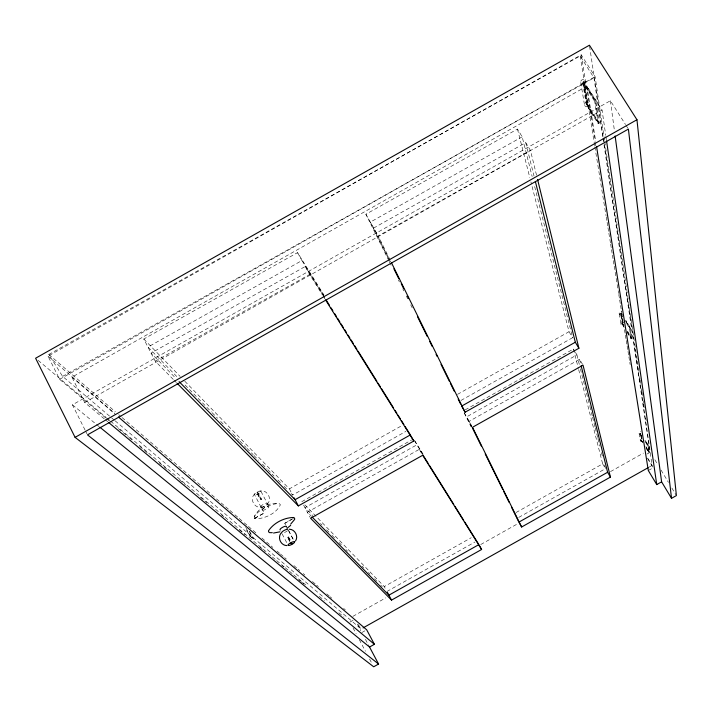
<?xml version="1.0" encoding="UTF-8"?>
<svg xmlns="http://www.w3.org/2000/svg" width="712" height="712" viewBox="0 0 712 712"><rect width="100%" height="100%" fill="white"/><g stroke="black" fill="none" stroke-linecap="round" stroke-linejoin="round"><path stroke-width="0.53" stroke-dasharray="3.56 2.67" d="M254.344 516.476L254.211 517.802L254.976 518.674C264.446 519.101 276.345 513.548 280.377 504.79L279.665 503.891C269.857 501.595 258.723 507.558 254.344 516.476C259.649 508.991 269.091 504.443 278.098 503.5M267.062 504.327C272.874 499.29 267.178 488.993 259.827 491.102M254.789 493.852C248.977 498.881 254.673 509.187 262.034 507.077M285.565 524.851L284.755 523.311L294.154 517.891M105.607 417.855L59.639 379.336L48.024 356.178L581.232 54.806L595.116 76.674L604.577 140.389M583.181 81.88L583.715 81.577L595.891 100.828L599.273 123.078L598.748 123.372L586.884 104.548L583.146 81.827L582.603 82.129L586.323 104.789L598.125 123.648L598.65 123.354L595.357 101.14L583.181 81.88L595.259 101.122L594.716 101.424L598.125 123.648M59.639 379.336L595.116 76.674M104.308 418.878L84.71 402.52L71.939 377.173L586.902 86.099L602.058 110.084L605.752 135.342M586.884 104.548L587.409 104.255L583.715 81.577M595.357 101.14L595.891 100.828M85.057 430.021L72.428 404.825L610.398 100.73L625.501 124.52M84.71 402.52L602.058 110.084M622.368 324.512L620.561 313.476L621.371 313.075L623.169 324.12L622.368 324.512L624.121 327.395M249.716 536.011L253.552 538.69L249.716 536.011L245.275 527.485M630.334 327.725L631.98 338.538L631.135 338.957L629.479 328.152L630.334 327.725L625.857 320.4M640.542 433.083L641.699 438.067M645.926 448.044L648.837 452.218L648.134 444.991L645.339 440.345M648.134 444.991L649.211 452.058L646.14 447.643M349.957 622.083L353.188 620.259M647.074 454.034L650.305 452.209L603.42 138.707M361.829 632.559L365.069 630.725M648.312 470.516L652.361 468.229M114.32 420.151L62.585 376.372L48.817 354.46L580.155 55.954L593.959 77.848L602.85 137.14M62.585 376.372L593.959 77.848M173.247 379.38L155.26 361.189L143.788 339.01L297.545 252.627L323.978 295.044M389.037 261.037L365.879 214.241L517.473 129.068L522.181 136.802L532.158 176.558M323.702 295.435L301.933 260.539L147.954 347.055L178.125 377.912M522.181 136.802L370.365 222.1L390.069 261.972M586.323 104.789L586.848 104.495L598.65 123.354M324.619 297.545L305.234 266.493L151.078 353.099L175.989 378.455M536.519 175.125L530.467 150.392L525.723 142.623L373.738 228.009L390.434 261.838M155.26 361.189L309.64 274.458L322.589 295.16M390.025 259.818L378.25 235.912L530.467 150.392M256.81 492.891L257.593 492.455L258.438 493.256L261.615 499.334L260.832 499.771L256.81 492.891L260.832 499.771M257.655 493.692L258.438 493.256M259.996 498.978L260.779 498.542L261.615 499.334M184.826 381.249L289.348 488.859L402.494 425.278M457.504 394.368L569.03 331.703L530.912 181.889M291.075 493.461L292.623 495.045L405.893 431.392M460.949 400.455L572.608 337.71L534.044 184.079M254.709 518.372L264.188 513.041L262.586 509.988M301.799 501.675L411.634 439.954M465.167 409.872L573.436 349.031L574.931 351.541M422.759 454.247L416.876 444.822L304.985 507.692L312.719 515.595M575.429 352.378L576.925 354.887L466.6 416.876L471.522 426.844M284.755 523.311L294.261 517.971M422.287 453.971L419.368 449.299L307.388 512.222L311.269 516.173M582.541 364.33L579.541 359.293L469.137 421.335L471.575 426.274M289.731 541.601L287.417 537.186L288.209 536.741L290.852 540.995M287.417 537.186L288.209 537.907L289.001 537.462M642.811 442.837L641.387 440.452L640.524 433.056L642.411 441.467A1.433 1.38 -7.8 0 0 642.713 441.244M641.387 440.452L642.829 442.143M304.878 504.844L384.266 586.581L471.228 537.711M515.986 512.56L602.655 463.85L578.625 369.421M386.91 591.494L474.904 542.037M518.736 517.41L605.485 468.656L604.132 463.289M648.525 452.396L647.76 445.151L645.045 440.612M352.876 616.378L385.797 597.875M480.716 544.538L517.517 523.854M610.487 471.602L643.417 453.099M649.193 467.099L652.094 465.47L603.678 142.631M254.62 518.265L264.188 513.041M583.751 83.989L584.347 83.749A2.474 2.252 -15.1 0 0 584.579 79.922A2.474 2.252 -15.1 0 0 580.725 81.515A2.474 2.252 -15.1 0 0 583.751 83.989L587.444 106.613A2.412 2.198 -14.9 0 1 584.49 104.192A2.412 2.198 -14.9 0 1 588.245 102.644A2.412 2.198 -14.9 0 1 588.023 106.373L584.347 83.749M623.222 322.67A1.771 1.673 -11.7 0 0 620.989 324.325A1.771 1.673 -11.7 0 0 623.205 325.918L623.632 325.74A1.771 1.673 -11.7 0 0 623.997 325.464M72.428 404.825L95.675 423.782M96.538 424.486L99.119 426.586M105.162 419.591L107.717 421.718M38.154 360.379L106.311 417.579M107.156 418.3L109.719 420.445M110.565 421.157L267.32 552.726M268.175 553.447L271.575 556.303M272.429 557.015L275.838 559.881M276.692 560.593L284.355 567.028M285.209 567.74L288.618 570.606M289.473 571.318L292.872 574.175M293.727 574.896L305.653 584.908M319.288 596.344L324.396 600.634M338.876 612.792L343.994 617.082M106.462 418.567L109.016 420.703M118.379 428.553L128.596 437.115M129.442 437.827L131.996 439.963M139.659 446.388L147.322 452.805M159.239 462.791L167.747 469.929M179.664 479.915L185.627 484.908M200.099 497.029L206.907 502.734M221.379 514.865L223.933 517.001M239.25 529.844L245.213 534.837M259.684 546.958L264.793 551.239M281.818 565.506L283.518 566.93M298.835 579.773L300.544 581.197M301.39 581.909L303.944 584.054M115.166 420.863L361.126 628.99L358.172 624.486M71.939 377.173L115.851 414.811M48.024 356.178L114.605 413.298M48.817 354.46L115.353 411.776M118.726 414.678L121.254 416.849M122.09 417.579L224.85 506.099M225.695 506.819L229.059 509.721M229.905 510.451L234.115 514.073M234.96 514.803L238.324 517.704M239.17 518.434L243.379 522.056M244.216 522.786L247.589 525.687M248.435 526.408L256.854 533.662M261.909 538.023L270.329 545.276M271.174 545.997L272.856 547.448M277.066 551.079L279.594 553.26M280.439 553.981L283.803 556.882M284.649 557.612L286.331 559.062M293.914 565.586L297.287 568.487M298.123 569.217L299.805 570.668M303.178 573.569L304.861 575.02M312.443 581.553L315.817 584.454M316.653 585.175L318.335 586.635M326.763 593.888L329.291 596.06M330.128 596.789L331.819 598.24M343.611 608.395L345.293 609.846M174.031 380.172L176.371 382.54M185.084 385.041L211.393 411.945M212.167 412.738L217.578 418.273M220.675 421.442L224.538 425.402M227.635 428.562L232.281 433.314M233.055 434.106L239.241 440.434M240.015 441.226L246.201 447.554M246.975 448.346L253.169 454.683M253.944 455.475L258.581 460.219M262.452 464.179L267.089 468.923M267.863 469.715L274.058 476.052M277.92 480.004L281.017 483.172M284.115 486.341L287.977 490.292M320.445 523.507L321.993 525.082M326.63 529.826L328.944 532.202M332.041 535.362L335.13 538.521M338.992 542.482L341.315 544.849M345.952 549.593L347.492 551.177M362.177 566.191L363.725 567.776M368.362 572.519L369.902 574.103M374.539 578.838L376.862 581.214M380.724 585.166L382.273 586.75M143.788 339.01L180.18 376.47M262.47 509.845L262.657 510.068A3.631 1.077 -27.5 0 0 268.023 508.012A3.631 1.077 -27.5 0 0 266.822 506.588A3.631 1.077 -27.5 0 0 262.47 509.845L254.513 494.609A3.622 1.104 -27.5 0 1 258.839 491.342A3.622 1.104 -27.5 0 1 260.058 492.802A3.622 1.104 -27.5 0 1 254.7 494.831L254.513 494.609M626.079 125.428L627.824 128.178M587.409 104.255L599.273 123.078M582.603 82.129L594.716 101.424M323.177 296.103L324.939 298.924M414.74 440.755L422.973 453.971M620.953 313.253L621.843 314.722L623.632 325.74L622.751 324.298L620.953 313.253L622.101 315.131M625.465 320.623L629.942 327.947L631.517 338.743L627.575 332.237M627.575 331.329L631.98 338.538M622.786 324.343L623.881 326.14M627.192 331.552L631.588 338.761M625.857 321.326L629.871 327.929M620.561 313.476L622.341 316.404M626.729 323.631L629.479 328.152M627.361 332.735L631.135 338.957M645.019 440.523L647.822 445.169M654.844 459.747L657.683 464.464M661.083 470.116L668.461 482.371M671.861 488.023L675.83 494.626M645.9 446.549L649.211 452.058M647.662 458.608L653.171 467.775M640.204 433.234L640.907 434.4A1.451 1.397 -8.2 0 1 639.064 433.065A1.451 1.397 -8.2 0 1 640.898 431.695M645.339 441.814L647.439 445.329M646.158 447.741L648.837 452.218M647.689 458.092L652.094 465.47M569.03 331.703L572.608 337.71M602.655 463.85L605.013 467.855M365.879 214.241L378.25 235.912M464.197 412.649L471.549 425.58M414.509 440.568L416.876 444.822M419.368 449.299L421.744 453.562M297.545 252.627L301.933 260.539M305.234 266.493L309.64 274.458M384.266 586.581L385.147 588.219M357.308 624.068L360.824 630.672M365.425 639.314L369.021 646.078M303.623 505.111L310.138 517.402M353.054 627.922L356.151 633.751M359.248 639.581L365.434 651.24M369.564 659.018L371.628 662.908M289.348 488.859L292.623 495.045M288.574 530.476L293.558 539.972M288.485 530.413L293.469 539.91M288.209 536.741L290.523 541.156M288.209 537.907L290.06 541.44M260.984 491.405L268.958 506.624M282.121 533.884L288.093 545.285M257.593 492.455L260.779 498.542M249.627 531.17L253.552 538.69M249.236 531.383L253.16 538.913M246.165 528.206L250.117 535.78M85.547 430.991L87.006 433.893M389.535 262.034L391.502 266.012M398.4 279.958L399.387 281.943M402.841 288.912L403.82 290.905M406.285 295.889L407.762 298.871M410.726 304.843L412.203 307.833M464.224 412.951L471.629 427.903M517.473 129.068L529.808 177.573M573.436 349.031L578.358 368.344M576.925 354.887L579.346 364.553M580.422 368.843L589.589 405.333M589.856 406.41L592.277 416.066M592.553 417.143L594.974 426.8M595.241 427.876L597.671 437.533M597.938 438.61L599.824 446.121M601.444 452.556L602.521 456.855M525.723 142.623L534.036 176.069M579.541 359.293L580.876 364.669M580.761 82.494L584.525 105.145M619.209 313.725L621.042 324.761M639.118 433.43L640.311 440.639M580.155 55.954L594.698 145.746M594.876 146.841L606.037 215.763M606.215 216.857L606.927 221.227M607.105 222.322L607.808 226.701M607.986 227.796L608.698 232.165M608.876 233.26L610.469 243.112M610.647 244.207L611.359 248.577M611.528 249.672L612.24 254.05M612.418 255.145L613.13 259.515M613.308 260.61L614.011 264.989M614.189 266.083L618.621 293.433M618.799 294.528L619.502 298.898M619.68 299.992L620.392 304.371M620.57 305.466L621.273 309.845M621.451 310.939L622.163 315.309M622.662 318.406L622.982 320.4M623.632 324.396L623.961 326.399M624.477 329.585L625.181 333.955M625.358 335.049L626.071 339.428M626.249 340.523L626.952 344.893M627.13 345.988L627.842 350.357M628.011 351.452L628.723 355.831M628.901 356.917L629.613 361.296M629.782 362.39L630.138 364.571M641.414 435.29L642.082 439.411M621.416 314.891L623.214 325.909M641.067 435.424L642.082 441.6A1.433 1.38 -7.8 0 1 640.275 440.461A1.433 1.38 -7.8 0 1 641.708 438.895M581.232 54.806L595.134 141.412M595.312 142.507L595.837 145.8M586.902 86.099L595.668 141.012M603.019 138.235L603.509 141.537M604.737 141.483L629.194 306.276M629.364 307.379L630.992 318.362M631.152 319.466L632.781 330.448M632.95 331.543L633.6 335.939M633.76 337.043L634.579 342.534M634.739 343.629L635.389 348.026M635.558 349.12L636.368 354.62M636.537 355.715L637.187 360.112M637.347 361.207L638.166 366.698M638.326 367.801L638.984 372.198M639.634 376.586L639.954 378.784M640.124 379.888L640.773 384.275M641.423 388.672L641.752 390.87M641.913 391.965L642.571 396.362M643.221 400.758L643.55 402.956M643.71 404.051L644.36 408.448M645.828 418.336L646.158 420.534M589.598 46.307L603.251 137.612M605.912 136.437L606.393 139.73M610.398 100.73L614.394 130.474M622.217 314.446A1.807 1.7 -11.9 0 1 621.843 314.722M621.407 314.9A1.807 1.7 -11.9 0 1 619.155 313.289A1.807 1.7 -11.9 0 1 621.425 311.598M287.488 530.654A3.649 1.032 -27.7 0 1 283.679 532.852M261.064 507.015L260.877 506.793A3.631 1.086 -27.5 0 1 265.22 503.526A3.631 1.086 -27.5 0 1 266.422 504.959A3.631 1.086 -27.5 0 1 261.064 507.015"/><path stroke-width="1.07" d="M295.516 541.013C298.684 536.323 294.955 529.247 289.303 529.212M280.92 533.244C277.351 537.943 280.902 545.534 286.865 545.588M290.692 525.358L287.034 528.277M290.674 524.121L294.661 519.413L294.59 518.22L293.638 517.499C284.141 517.553 273.835 522.875 268.513 530.76L268.629 531.926L269.634 532.629L272.322 532.692M75.089 437.364L636.964 119.741L589.429 45.212L35.6 358.234L75.089 437.364L373.693 666.788L378.579 664.029L369.537 647.039L99.983 427.289M369.537 647.039L374.405 644.289L366.689 629.808L118.388 416.983M596.549 146.512L648.312 470.516L656.749 484.587L661.608 481.837L615.132 135.974M661.608 481.837L671.523 498.329L676.4 495.57L636.964 119.741M535.371 181.462L575.305 342.232L461.625 406.107L465.096 412.212L578.901 348.266L537.569 179.433M177.155 383.332L298.364 505.903L413.797 441.04L410.868 435.78M581.143 365.745L607.603 472.27L518.87 522.136L521.629 527.005L610.442 477.093L583.039 365.167L472.51 427.28L521.629 527.005M481.606 549.495L422.697 455.271L310.592 518.265L391.538 600.109L481.606 549.495L479.336 545.428M363.058 627.904L648.231 467.642M279.905 531.846L273.55 533.039M378.579 664.029L87.487 434.863L628.402 129.086L671.523 498.329M108.571 422.43L374.405 644.289M179.104 381.632L295.079 499.691L410.379 434.899L405.092 426.435M312.043 516.957L388.885 595.179L478.882 544.609L464.874 522.181M325.535 299.868L413.797 441.04M326.381 300.366L329.318 305.065M331.08 307.895L332.842 310.717M334.604 313.538L336.367 316.359M337.541 318.237L339.891 322.002M341.066 323.889L343.415 327.654M344.59 329.531L346.352 332.353M348.115 335.174L349.877 337.995M351.052 339.882L353.401 343.647M354.576 345.525L356.926 349.289M358.1 351.167L376.897 381.276M378.072 383.154L380.422 386.919M381.596 388.805L393.344 407.62M395.107 410.441L396.869 413.263M398.044 415.149L400.393 418.905M401.568 420.792L403.918 424.557M422.866 454.906L428.117 463.316M429.283 465.185L453.793 504.425M454.959 506.294L463.708 520.312M575.305 342.232L578.901 348.266M607.603 472.27L610.442 477.093M387.399 592.411L391.538 600.109M294.101 497.83L298.364 505.903M391.502 262.799L465.096 412.212M393.87 268.798L398.782 278.748M401.239 283.723L403.686 288.698M407.62 296.664L408.599 298.648M417.437 316.564L427.253 336.464M429.71 341.44L432.166 346.415M436.091 354.371L437.079 356.365M441.004 364.322L449.352 381.232M450.331 383.225L454.256 391.182M458.19 399.147L460.637 404.122M472.546 428.25L481.321 446.041M485.228 453.945L502.779 489.518M503.758 491.502L509.124 502.369M511.563 507.309L518.389 521.148M606.553 140.834L656.749 484.587M286.277 527.129A3.64 1.041 -27.7 0 0 286.455 526.444L286.215 526.266A3.64 1.041 -27.7 0 0 281.908 527.717A3.64 1.041 -27.7 0 0 280.252 530.022M281.623 532.932A3.649 1.032 -27.7 0 1 283.919 530.556A3.649 1.032 -27.7 0 1 287.826 529.345M291.448 542.927L290.656 543.372L291.448 544.084L292.24 543.639L291.448 542.927M294.554 541.868L294.314 541.698A3.649 1.006 -27.7 0 0 288.867 543.995A3.649 1.006 -27.7 0 0 290.407 545.089A3.649 1.006 -27.7 0 0 294.554 541.868"/></g></svg>
